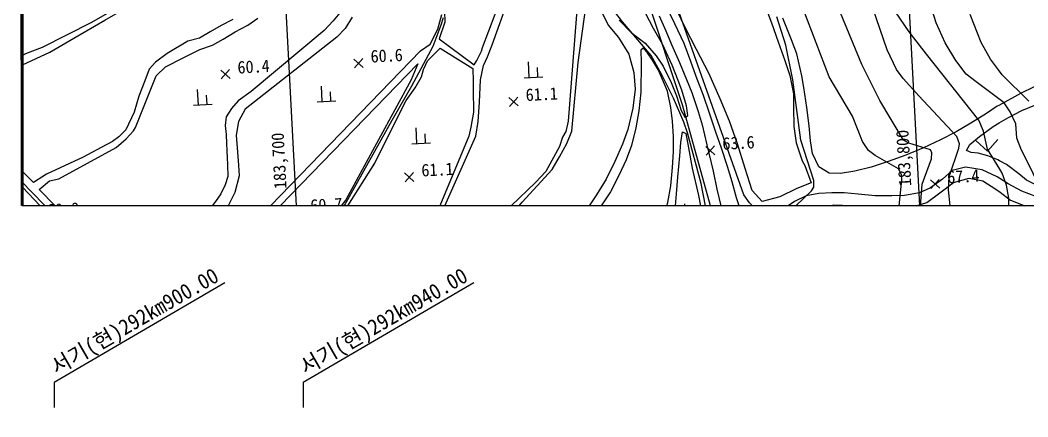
# Model space of a CAD drawing. Header units: millimetres. Extents: x 9574 to 10370, y 1103 to 1809.
# Drawn here: x 9658.2 to 9820.1, y 1363.4 to 1427 of the extents above; entities that cross this region are included whole.
import ezdxf
from ezdxf.enums import TextEntityAlignment as Align
from ezdxf.xclip import XClip

# ---------------------------------------------------------------- set-up
doc = ezdxf.new("R2010")
doc.units = ezdxf.units.MM
doc.header["$LTSCALE"] = 10
doc.header["$MEASUREMENT"] = 0
doc.header["$XCLIPFRAME"] = 2
doc.linetypes.add('A-CENTR01', pattern=[2, 1.25, -0.25, 0.25, -0.25])
for name, color, linetype in [('TN-MACL', 6, 'A-CENTR01'), ('TZ-BASE', 253, 'Continuous'), ('TZ-LEAL', 1, 'Continuous'), ('TZ-LEAT', 3, 'Continuous')]:
    doc.layers.add(name, color=color, linetype=linetype)
doc.layers.add('TX-PAPR', color=2, linetype='Continuous', plot=False)
doc.styles.add('HANA', font='GulimChe.ttf')
doc.styles.add('굴림체', font='GulimChe.ttf')

# ---------------------------------------------------------------- blocks, each defined once
blk = doc.blocks.new('JD-SDKSDK43SA')
at = {"layer": 'TZ-BASE'}
for p, q in [((152.83, -239.5), (125.38, 286.16)), ((52.97, -244.71), (25.52, 280.95)), ((129.71, -54.34, 66), (116.54, -20.07, 66)), ((134.92, -52.33, 67), (125.44, -29.2, 67)), ((116, -73.27, 64), (101.67, -32.97, 64)), ((106.14, -58.83, 63), (98.28, -35.12, 63)), ((146.9, -45.66, 70), (143.33, -34.63, 70)), ((13.32, -45.23, 60.17), (28.94, -36.18, 60.17)), ((89.6, -38.15, 61.05), (87.76, -61.44, 61.05)), ((89.39, -52.01, 61.27), (91.22, -38.59, 61.27)), ((139.03, -49.97, 68), (134.86, -37.89, 68)), ((20.46, -40.26, 60.01), (11.19, -45.6, 60.01)), ((75.56, -49.19, 61.05), (79.18, -39.09, 61.05)), ((73.98, -49.58, 60.97), (77.17, -41.19, 60.97)), ((119.02, -41.9, 64.9), (120.41, -45.66, 64.9)), ((51.37, -43.7, 60.29), (50.03, -45.32, 60.29)), ((92.87, -43.3, 61.27), (94.16, -46.02, 61.27)), ((101.47, -46.57, 62.53), (99.51, -42.76, 62.53)), ((104.92, -45.81, 63.04), (103.46, -42.79, 63.04)), ((106.57, -46.37, 64.9), (104.68, -42.48, 64.9)), ((8.33, -48.09, 60.17), (13.32, -45.23, 60.17)), ((33.89, -45.12, 60.17), (31.99, -46.07, 60.17)), ((36.28, -46.03, 60.29), (37.89, -44.91, 60.29)), ((50.03, -45.32, 60.29), (48.54, -46.9, 60.29)), ((53.06, -44.74, 60.7), (51.91, -46.55, 60.7)), ((66.82, -46.68, 60.7), (67.47, -44.29, 60.7)), ((67.38, -45.95, 61), (67.72, -44.78, 61)), ((67.9, -43.84, 60.97), (67.96, -45.55, 60.97)), ((96.47, -45.5, 62), (95.25, -43.88, 62)), ((95.96, -45.2, 62.53), (97.87, -47.22, 62.53)), ((102.37, -44.52, 63.78), (103.44, -46.95, 63.78)), ((122.72, -49.21, 65), (121.29, -44.66, 65)), ((123.66, -48.35, 71.17), (122.22, -44.91, 71.17)), ((142.55, -47.1, 69), (140.36, -43.86, 69)), ((154.12, -48.8, 71), (152.34, -44.3, 71)), ((11.19, -45.6, 60.01), (3.26, -49.59, 60.01)), ((31.99, -46.07, 60.17), (30.25, -47.11, 60.17)), ((34.27, -47.1, 60.29), (36.28, -46.03, 60.29)), ((48.54, -46.9, 60.29), (36.83, -56.68, 60.29)), ((51.91, -46.55, 60.7), (50.57, -47.93, 60.7)), ((65.61, -49.06, 60.7), (66.82, -46.68, 60.7)), ((66.08, -49.39, 61), (67.38, -45.95, 61)), ((67.96, -45.55, 60.97), (67.04, -48.19, 60.97)), ((94.16, -46.02, 61.27), (95.84, -48.01, 61.27)), ((101.07, -50.87, 62), (96.47, -45.5, 62)), ((102.91, -49.07, 62.53), (101.47, -46.57, 62.53)), ((106.39, -48.99, 63.04), (104.92, -45.81, 63.04)), ((108.36, -49.91, 64.9), (106.57, -46.37, 64.9)), ((120.41, -45.66, 64.9), (121.48, -48.67, 64.9)), ((148.3, -48.87, 70), (146.9, -45.66, 70)), ((4.47, -50.36, 60.17), (8.33, -48.09, 60.17)), ((28.52, -48.1, 60.17), (26.64, -48.6, 60.17)), ((30.25, -47.11, 60.17), (28.52, -48.1, 60.17)), ((30.64, -49.22, 60.29), (32.36, -48.26, 60.29)), ((32.36, -48.26, 60.29), (34.27, -47.1, 60.29)), ((50.57, -47.93, 60.7), (35.88, -59.51, 60.7)), ((67.04, -48.19, 60.97), (72.66, -52.38, 60.97)), ((95.84, -48.01, 61.27), (97.49, -50.7, 61.27)), ((97.87, -47.22, 62.53), (100.13, -48.93, 62.53)), ((103.44, -46.95, 63.78), (104.38, -49.15, 63.78)), ((124.49, -50.61, 71.17), (123.66, -48.35, 71.17)), ((145.32, -50.66, 69), (142.55, -47.1, 69)), ((3.26, -49.59, 60.01), (0.59, -50.61, 60.01)), ((26.64, -48.6, 60.17), (23.34, -50.58, 60.17)), ((25.89, -51.25, 60.29), (28.57, -49.95, 60.29)), ((28.57, -49.95, 60.29), (30.64, -49.22, 60.29)), ((35.92, -79.12, 60.7), (64.04, -50.14, 60.7)), ((62.64, -55.74, 61), (66.08, -49.39, 61)), ((64.04, -50.14, 60.7), (65.61, -49.06, 60.7)), ((65.18, -51.73, 60.86), (67.22, -49.72, 60.86)), ((67.22, -49.72, 60.86), (72.42, -53, 60.86)), ((73.54, -50.86, 60.97), (73.84, -50.18, 60.97)), ((73.84, -50.18, 60.97), (73.98, -49.58, 60.97)), ((74.79, -51.1, 61.05), (75.56, -49.19, 61.05)), ((99.8, -49.71, 61.43), (99.42, -50.06, 61.43)), ((99.42, -50.06, 61.43), (99.5, -52.05, 61.43)), ((100.48, -50.48, 61.43), (99.8, -49.71, 61.43)), ((100.13, -48.93, 62.53), (101.92, -50.92, 62.53)), ((104.44, -52.45, 62.53), (102.91, -49.07, 62.53)), ((104.38, -49.15, 63.78), (105.63, -52.02, 63.78)), ((107.48, -51.83, 63.04), (106.39, -48.99, 63.04)), ((110.35, -53.75, 64.9), (108.36, -49.91, 64.9)), ((121.48, -48.67, 64.9), (122.59, -51.67, 64.9)), ((123.84, -54.79, 65), (122.72, -49.21, 65)), ((140.51, -53.15, 68), (139.03, -49.97, 68)), ((150.02, -51.71, 70), (148.3, -48.87, 70)), ((155.61, -51.49, 71), (154.12, -48.8, 71)), ((0.59, -50.61, 60.01), (0.08, -50.89, 60.01)), ((0.09, -52.38, 60.17), (4.47, -50.36, 60.17)), ((23.34, -50.58, 60.17), (21.46, -51.95, 60.17)), ((23.05, -52.71, 60.29), (25.89, -51.25, 60.29)), ((53.33, -51.46, 60.56), (54.82, -52.8, 60.56)), ((53.41, -52.87, 60.56), (54.75, -51.39, 60.56)), ((64.5, -53.16, 60.86), (65.18, -51.73, 60.86)), ((72.66, -52.38, 60.97), (73.06, -51.69, 60.97)), ((73.06, -51.69, 60.97), (73.54, -50.86, 60.97)), ((74.15, -52.49, 61.05), (74.79, -51.1, 61.05)), ((97.49, -50.7, 61.27), (98.3, -53.62, 61.27)), ((101.32, -51.65, 61.43), (100.48, -50.48, 61.43)), ((102.77, -53.87, 62), (101.07, -50.87, 62)), ((102.25, -53.23, 61.43), (101.32, -51.65, 61.43)), ((101.92, -50.92, 62.53), (103, -52.61, 62.53)), ((122.59, -51.67, 64.9), (123.38, -54.1, 64.9)), ((125.32, -54.18, 71.17), (124.49, -50.61, 71.17)), ((153.72, -61.26, 69), (145.32, -50.66, 69)), ((151.71, -53.86, 70), (150.02, -51.71, 70)), ((156.9, -53.19, 71), (155.61, -51.49, 71)), ((20.46, -53.09, 60.17), (19.76, -54.97, 60.17)), ((21.46, -51.95, 60.17), (20.46, -53.09, 60.17)), ((21.58, -54.15, 60.29), (23.05, -52.71, 60.29)), ((31.95, -53.24, 60.42), (33.44, -54.57, 60.42)), ((32.02, -54.65, 60.42), (33.36, -53.16, 60.42)), ((36.35, -80.27, 60.66), (63.63, -52.22, 60.66)), ((63.63, -52.22, 60.66), (62.55, -54.82, 60.66)), ((64.2, -54.31, 60.86), (64.5, -53.16, 60.86)), ((72.42, -53, 60.86), (72.5, -55.03, 60.86)), ((73.69, -54.81, 61.05), (74.15, -52.49, 61.05)), ((81.51, -54.41, 60.52), (81.37, -51.91, 60.52)), ((82.9, -54.34, 60.52), (82.82, -52.84, 60.52)), ((88.37, -63.03, 61.27), (89.39, -52.01, 61.27)), ((99.5, -52.05, 61.43), (99.41, -56.76, 61.43)), ((103.69, -56.61, 61.43), (102.25, -53.23, 61.43)), ((103, -52.61, 62.53), (104.31, -55.25, 62.53)), ((105.45, -54.88, 62.53), (104.44, -52.45, 62.53)), ((105.63, -52.02, 63.78), (106.79, -54.74, 63.78)), ((108.34, -54.26, 63.04), (107.48, -51.83, 63.04)), ((137.85, -58.09, 67), (134.92, -52.33, 67)), ((141.6, -54.57, 68), (140.51, -53.15, 68)), ((157.5, -53.99, 71), (156.9, -53.19, 71)), ((18.23, -62.46, 60.29), (21.58, -54.15, 60.29)), ((19.76, -54.97, 60.17), (18.81, -57.43, 60.17)), ((62.55, -54.82, 60.66), (52.04, -74.07, 60.66)), ((63.17, -56.06, 60.86), (64.2, -54.31, 60.86)), ((72.5, -55.03, 60.86), (72.51, -56.36, 60.86)), ((73.54, -58.38, 61.05), (73.69, -54.81, 61.05)), ((80.71, -54.45, 60.52), (83.7, -54.3, 60.52)), ((98.3, -53.62, 61.27), (98.5, -56.32, 61.27)), ((104.68, -57.74, 62), (102.77, -53.87, 62)), ((106.02, -56.48, 62.53), (105.45, -54.88, 62.53)), ((106.79, -54.74, 63.78), (107.6, -56.83, 63.78)), ((109.52, -57.33, 63.04), (108.34, -54.26, 63.04)), ((112.19, -57.85, 64.9), (110.35, -53.75, 64.9)), ((123.38, -54.1, 64.9), (123.93, -57.07, 64.9)), ((125.13, -64.47, 65), (123.84, -54.79, 65)), ((125.62, -56.02, 71.17), (125.32, -54.18, 71.17)), ((133.43, -60.62, 66), (129.71, -54.34, 66)), ((144.08, -57.37, 68), (141.6, -54.57, 68)), ((153.28, -55.14, 70), (151.71, -53.86, 70)), ((161.74, -58.21, 71), (157.5, -53.99, 71)), ((28.35, -58.84, 60.29), (28.22, -56.34, 60.29)), ((48.25, -58.3, 60.29), (48.12, -55.81, 60.29)), ((59.5, -61.25, 61), (62.64, -55.74, 61)), ((61.72, -58.11, 60.86), (63.17, -56.06, 60.86)), ((72.51, -56.36, 60.86), (72.53, -60, 60.86)), ((98.5, -56.32, 61.27), (98.13, -59.33, 61.27)), ((104.27, -59.24, 61.43), (103.69, -56.61, 61.43)), ((104.31, -55.25, 62.53), (105.14, -57.39, 62.53)), ((106.79, -58.96, 62.53), (106.02, -56.48, 62.53)), ((126.09, -59.25, 71.17), (125.62, -56.02, 71.17)), ((156.95, -57.87, 70), (153.28, -55.14, 70)), ((162.63, -55.9, 71.17), (160.41, -56.99, 71.17)), ((18.81, -57.43, 60.17), (18.04, -60.01, 60.17)), ((29.75, -58.77, 60.29), (29.67, -57.27, 60.29)), ((34.73, -58.19, 60.29), (33.66, -59.39, 60.29)), ((36.83, -56.68, 60.29), (34.73, -58.19, 60.29)), ((47.45, -58.35, 60.29), (50.45, -58.19, 60.29)), ((49.65, -58.23, 60.29), (49.57, -56.73, 60.29)), ((57.48, -66.49, 60.86), (61.72, -58.11, 60.86)), ((78.24, -57.64, 61.07), (79.72, -58.98, 61.07)), ((78.31, -59.05, 61.07), (79.65, -57.57, 61.07)), ((99.41, -56.76, 61.43), (99.12, -59.78, 61.43)), ((106.34, -61.61, 62), (104.68, -57.74, 62)), ((105.14, -57.39, 62.53), (105.9, -59.71, 62.53)), ((107.6, -56.83, 63.78), (108.66, -59.87, 63.78)), ((110.48, -60.14, 63.04), (109.52, -57.33, 63.04)), ((113.66, -61.44, 64.9), (112.19, -57.85, 64.9)), ((123.93, -57.07, 64.9), (123.94, -59.16, 64.9)), ((141.63, -64.5, 67), (137.85, -58.09, 67)), ((150.18, -63.88, 68), (144.08, -57.37, 68)), ((157.8, -58.5, 70), (156.95, -57.87, 70)), ((160.41, -56.99, 71.17), (156.96, -58.89, 71.17)), ((27.55, -58.88, 60.29), (30.55, -58.72, 60.29)), ((33.66, -59.39, 60.29), (32.83, -60.75, 60.29)), ((35.88, -59.51, 60.7), (34.8, -61.48, 60.7)), ((73.32, -61.5, 61.05), (73.54, -58.38, 61.05)), ((98.13, -59.33, 61.27), (97.34, -62.76, 61.27)), ((99.12, -59.78, 61.43), (98.65, -62.49, 61.43)), ((104.54, -61.41, 61.43), (104.27, -59.24, 61.43)), ((105.9, -59.71, 62.53), (106.58, -60.82, 62.53)), ((111.92, -79.76, 63), (106.14, -58.83, 63)), ((106.97, -60.52, 62.53), (106.79, -58.96, 62.53)), ((108.66, -59.87, 63.78), (109.29, -62.04, 63.78)), ((123.94, -59.16, 64.9), (124, -62.27, 64.9)), ((126.45, -62.17, 71.17), (126.09, -59.25, 71.17)), ((156.7, -59.04, 71.17), (154.97, -60.2, 71.17)), ((156.96, -58.89, 71.17), (156.7, -59.04, 71.17)), ((158.76, -59.93, 70), (157.8, -58.5, 70)), ((158.49, -60.84, 72.48), (160.65, -59.71, 72.48)), ((160.65, -59.71, 72.48), (162.73, -58.84, 72.48)), ((18.04, -60.01, 60.17), (16.68, -62.81, 60.17)), ((32.83, -60.75, 60.29), (32.66, -62.1, 60.29)), ((34.8, -61.48, 60.7), (34.45, -63.68, 60.7)), ((51.86, -74.87, 61), (59.5, -61.25, 61)), ((72.53, -60, 60.86), (72.11, -62.42, 60.86)), ((72.94, -63.86, 61.05), (73.32, -61.5, 61.05)), ((87.76, -61.44, 61.05), (87.41, -63.08, 61.05)), ((104.68, -63.91, 61.43), (104.54, -61.41, 61.43)), ((106.58, -60.82, 62.53), (106.97, -60.52, 62.53)), ((111.48, -63.22, 63.04), (110.48, -60.14, 63.04)), ((114.98, -65.09, 64.9), (113.66, -61.44, 64.9)), ((135.02, -64.71, 66), (133.43, -60.62, 66)), ((154.97, -60.2, 71.17), (152.45, -61.75, 71.17)), ((154.5, -63.05, 69), (153.72, -61.26, 69)), ((157, -61.71, 72.48), (158.49, -60.84, 72.48)), ((159.65, -61.87, 70), (158.76, -59.93, 70)), ((16.68, -62.81, 60.17), (15.6, -63.97, 60.17)), ((16.75, -64.29, 60.29), (17.93, -62.98, 60.29)), ((17.93, -62.98, 60.29), (18.23, -62.46, 60.29)), ((32.66, -62.1, 60.29), (32.84, -63.58, 60.29)), ((63.47, -65.01, 60.21), (63.33, -62.52, 60.21)), ((72.11, -62.42, 60.86), (71.78, -63.84, 60.86)), ((87.41, -63.08, 61.05), (86.84, -64.02, 61.05)), ((87.55, -64.99, 61.27), (88.37, -63.03, 61.27)), ((97.34, -62.76, 61.27), (96.47, -65.12, 61.27)), ((98.65, -62.49, 61.43), (97.95, -65.31, 61.43)), ((106.94, -63.28, 62), (106.34, -61.61, 62)), ((109.29, -62.04, 63.78), (110.06, -65.21, 63.78)), ((124, -62.27, 64.9), (124.39, -64.93, 64.9)), ((126.69, -64.61, 71.17), (126.45, -62.17, 71.17)), ((152.45, -61.75, 71.17), (150.1, -63.14, 71.17)), ((153.84, -63.91, 72.48), (156.01, -62.28, 72.48)), ((155.12, -65.92, 69), (154.5, -63.05, 69)), ((156.01, -62.28, 72.48), (157, -61.71, 72.48)), ((159.84, -64.16, 70), (159.65, -61.87, 70)), ((14.57, -64.72, 60.17), (12.73, -65.65, 60.17)), ((15.6, -63.97, 60.17), (14.57, -64.72, 60.17)), ((15.16, -65.68, 60.29), (16.75, -64.29, 60.29)), ((32.84, -63.58, 60.29), (32.89, -65.02, 60.29)), ((34.45, -63.68, 60.7), (34.66, -66.38, 60.7)), ((61.57, -89.33, 61.05), (72.94, -63.86, 61.05)), ((64.86, -64.94, 60.21), (64.78, -63.44, 60.21)), ((71.78, -63.84, 60.86), (65.82, -78.1, 60.86)), ((86.84, -64.02, 61.05), (86.34, -65.51, 61.05)), ((104.67, -66.35, 61.43), (104.68, -63.91, 61.43)), ((105.87, -64.86, 61.64), (106.11, -63.14, 61.64)), ((106.11, -63.14, 61.64), (106.66, -63.43, 61.64)), ((106.66, -63.43, 61.64), (107.11, -65.71, 61.64)), ((109.1, -71.41, 62), (106.94, -63.28, 62)), ((112.41, -65.79, 63.04), (111.48, -63.22, 63.04)), ((127.24, -70.94, 65), (125.13, -64.47, 65)), ((127, -66.62, 71.17), (126.69, -64.61, 71.17)), ((135.98, -66.16, 66), (135.02, -64.71, 66)), ((142.51, -64.94, 67), (141.63, -64.5, 67)), ((147.57, -64.45, 71.17), (144.83, -65.69, 71.17)), ((150.1, -63.14, 71.17), (147.57, -64.45, 71.17)), ((150.65, -65.05, 68), (150.18, -63.88, 68)), ((152.28, -65.15, 72.48), (153.84, -63.91, 72.48)), ((155.11, -66.22, 71.34), (153.25, -64.54, 71.34)), ((155.11, -66.22, 71.34), (156.78, -64.36, 71.34)), ((160.46, -65.81, 70), (159.84, -64.16, 70)), ((5.92, -70.69, 60.29), (15.16, -65.68, 60.29)), ((12.73, -65.65, 60.17), (9.84, -67.2, 60.17)), ((32.89, -65.02, 60.29), (32.94, -66.18, 60.29)), ((32.94, -66.18, 60.29), (33, -67.3, 60.29)), ((62.67, -65.05, 60.21), (65.66, -64.9, 60.21)), ((86.34, -65.51, 61.05), (84.15, -69.52, 61.05)), ((86.35, -67.14, 61.27), (87.55, -64.99, 61.27)), ((96.47, -65.12, 61.27), (95.28, -67.89, 61.27)), ((97.95, -65.31, 61.43), (97.08, -67.66, 61.43)), ((104.52, -68.87, 61.43), (104.67, -66.35, 61.43)), ((105.71, -67.01, 61.64), (105.87, -64.86, 61.64)), ((107.11, -65.71, 61.64), (107.7, -68.97, 61.64)), ((109.85, -65.48, 63.61), (111.33, -66.82, 63.61)), ((109.92, -66.89, 63.61), (111.26, -65.41, 63.61)), ((110.06, -65.21, 63.78), (111.04, -69.47, 63.78)), ((113.34, -68.73, 63.04), (112.41, -65.79, 63.04)), ((116.18, -69.01, 64.9), (114.98, -65.09, 64.9)), ((124.39, -64.93, 64.9), (125.37, -67.78, 64.9)), ((137.09, -66.96, 66), (135.98, -66.16, 66)), ((144.83, -65.69, 71.17), (141.98, -66.9, 71.17)), ((145.96, -66.02, 67), (142.51, -64.94, 67)), ((146.16, -66.52, 67), (145.96, -66.02, 67)), ((148.98, -70.37, 68), (150.49, -65.79, 68)), ((150.49, -65.79, 68), (150.65, -65.05, 68)), ((151.75, -66.15, 72.48), (152.28, -65.15, 72.48)), ((152.48, -66.48, 72.48), (151.75, -66.15, 72.48)), ((157.08, -69.13, 69), (155.12, -65.92, 69)), ((164.46, -73.83, 70), (160.46, -65.81, 70)), ((9.84, -67.2, 60.17), (3.97, -69.95, 60.17)), ((33, -67.3, 60.29), (33.04, -68.38, 60.29)), ((34.66, -66.38, 60.7), (34.82, -68.47, 60.7)), ((56.7, -68.17, 60.86), (57.48, -66.49, 60.86)), ((85.18, -69.2, 61.27), (86.35, -67.14, 61.27)), ((95.28, -67.89, 61.27), (93.88, -70.72, 61.27)), ((97.08, -67.66, 61.43), (95.91, -70.17, 61.43)), ((105.37, -70.42, 61.64), (105.71, -67.01, 61.64)), ((125.37, -67.78, 64.9), (125.78, -68.55, 64.9)), ((128.02, -68.75, 71.17), (127, -66.62, 71.17)), ((139.17, -67.92, 71.17), (136.42, -68.79, 71.17)), ((140.82, -69.07, 66), (137.09, -66.96, 66)), ((141.98, -66.9, 71.17), (139.17, -67.92, 71.17)), ((144.62, -71.55, 67), (146.11, -67.47, 67)), ((146.11, -67.47, 67), (146.16, -66.52, 67)), ((153.63, -66.58, 72.48), (152.48, -66.48, 72.48)), ((155.18, -66.99, 72.48), (153.63, -66.58, 72.48)), ((156.79, -67.63, 72.48), (155.18, -66.99, 72.48)), ((157.07, -67.79, 72.48), (156.79, -67.63, 72.48)), ((158.17, -68.41, 72.48), (157.07, -67.79, 72.48)), ((1.86, -71.28, 60.17), (0.11, -69.5, 60.17)), ((33.04, -68.38, 60.29), (33.1, -70.29, 60.29)), ((34.82, -68.47, 60.7), (34.88, -70.18, 60.7)), ((48, -81.94, 60.86), (56.7, -68.17, 60.86)), ((80.37, -74.43, 61.27), (85.18, -69.2, 61.27)), ((84.15, -69.52, 61.05), (82.49, -71.27, 61.05)), ((104.23, -71.81, 61.43), (104.52, -68.87, 61.43)), ((107.7, -68.97, 61.64), (108.68, -73.37, 61.64)), ((111.04, -69.47, 63.78), (111.66, -72.36, 63.78)), ((114.08, -71.17, 63.04), (113.34, -68.73, 63.04)), ((117.31, -72.57, 64.9), (116.18, -69.01, 64.9)), ((125.78, -68.55, 64.9), (126.77, -71.34, 64.9)), ((129.7, -69.76, 71.17), (128.02, -68.75, 71.17)), ((133.8, -69.43, 71.17), (131.53, -69.81, 71.17)), ((136.42, -68.79, 71.17), (133.8, -69.43, 71.17)), ((141.32, -69.97, 66), (140.82, -69.07, 66)), ((149.44, -69.35, 63.78), (147.87, -70.75, 63.78)), ((151.58, -68.8, 63.78), (149.44, -69.35, 63.78)), ((154.28, -69.25, 63.78), (151.58, -68.8, 63.78)), ((156.67, -70.37, 63.78), (154.28, -69.25, 63.78)), ((157.48, -69.78, 69), (157.08, -69.13, 69)), ((160.18, -69.91, 72.48), (158.17, -68.41, 72.48)), ((3.97, -69.95, 60.17), (1.86, -71.28, 60.17)), ((2.8, -72.4, 60.29), (4.46, -71.01, 60.29)), ((4.46, -71.01, 60.29), (5.92, -70.69, 60.29)), ((33.1, -70.29, 60.29), (32.68, -71.67, 60.29)), ((34.88, -70.18, 60.7), (34.23, -72.87, 60.7)), ((61.49, -69.75, 61.07), (62.97, -71.09, 61.07)), ((61.56, -71.16, 61.07), (62.9, -69.68, 61.07)), ((93.88, -70.72, 61.27), (92.32, -73.28, 61.27)), ((95.91, -70.17, 61.43), (94.55, -72.77, 61.43)), ((105.15, -73.12, 61.64), (105.37, -70.42, 61.64)), ((114.79, -73.75, 63.04), (114.08, -71.17, 63.04)), ((127.21, -72.04, 65), (127.24, -70.94, 65)), ((131.53, -69.81, 71.17), (129.7, -69.76, 71.17)), ((140.39, -80.33, 66), (141.38, -70.87, 66)), ((141.38, -70.87, 66), (141.32, -69.97, 66)), ((147.87, -70.75, 63.78), (145.95, -72.11, 63.78)), ((145.96, -70.84, 67.44), (147.45, -72.18, 67.44)), ((146.04, -72.26, 67.44), (147.38, -70.77, 67.44)), ((148.88, -72.46, 68), (148.98, -70.37, 68)), ((149.64, -71.28, 67.39), (152.18, -70.59, 67.39)), ((152.18, -70.59, 67.39), (154.36, -71.01, 67.39)), ((154.36, -71.01, 67.39), (156.46, -72.35, 67.39)), ((157.1, -70.64, 63.78), (156.67, -70.37, 63.78)), ((158.46, -71.5, 63.78), (157.1, -70.64, 63.78)), ((158.18, -71.73, 69), (157.48, -69.78, 69)), ((161.41, -70.89, 72.48), (160.18, -69.91, 72.48)), ((163.92, -72.13, 72.48), (161.41, -70.89, 72.48)), ((0.12, -71.29, 60.74), (1.49, -72.7, 60.74)), ((16.87, -89.71, 58.79), (0.12, -72.04, 58.79)), ((1.49, -72.7, 60.74), (24.01, -95.94, 60.74)), ((16.16, -86.13, 60.29), (2.8, -72.4, 60.29)), ((32.68, -71.67, 60.29), (31.98, -73.08, 60.29)), ((82.49, -71.27, 61.05), (64.49, -88.58, 61.05)), ((94.55, -72.77, 61.43), (93.02, -75.09, 61.43)), ((103.76, -74.48, 61.43), (104.23, -71.81, 61.43)), ((110.32, -77.41, 62), (109.1, -71.41, 62)), ((111.66, -72.36, 63.78), (112.34, -75.29, 63.78)), ((118.9, -74.31, 64.9), (117.31, -72.57, 64.9)), ((124.48, -72.23, 64.9), (121.76, -73.59, 64.9)), ((123.98, -75.32, 65), (126.84, -72.59, 65)), ((126.77, -71.34, 64.9), (124.48, -72.23, 64.9)), ((126.84, -72.59, 65), (127.21, -72.04, 65)), ((145.95, -72.11, 63.78), (144.18, -72.93, 63.78)), ((144.27, -75.83, 67), (144.62, -71.55, 67)), ((147.45, -72.93, 67.39), (149.64, -71.28, 67.39)), ((149.17, -75.19, 68), (148.88, -72.46, 68)), ((156.46, -72.35, 67.39), (157.13, -72.84, 67.39)), ((157.13, -72.84, 67.39), (158.81, -74.09, 67.39)), ((158.56, -73.78, 69), (158.18, -71.73, 69)), ((160.64, -72.67, 63.78), (158.46, -71.5, 63.78)), ((162.9, -73.51, 63.78), (160.64, -72.67, 63.78)), ((31.11, -74.32, 60.29), (30.1, -75.62, 60.29)), ((31.98, -73.08, 60.29), (31.11, -74.32, 60.29)), ((34.23, -72.87, 60.7), (33.1, -75.12, 60.7)), ((52.04, -74.07, 60.66), (45.71, -82.23, 60.66)), ((71.1, -85.05, 61.27), (80.37, -74.43, 61.27)), ((92.32, -73.28, 61.27), (90.86, -75.42, 61.27)), ((104.89, -76.41, 61.64), (105.15, -73.12, 61.64)), ((108.68, -73.37, 61.64), (109.33, -76.52, 61.64)), ((115.5, -75.84, 63.04), (114.79, -73.75, 63.04)), ((116.88, -74.55, 64), (116, -73.27, 64)), ((121.76, -73.59, 64.9), (118.9, -74.31, 64.9)), ((124.1, -74.31, 63.78), (122.35, -75.51, 63.78)), ((125.99, -73.4, 63.78), (124.1, -74.31, 63.78)), ((128, -73.04, 63.78), (125.99, -73.4, 63.78)), ((130.13, -72.95, 63.78), (128, -73.04, 63.78)), ((132.12, -72.94, 63.78), (130.13, -72.95, 63.78)), ((134.32, -73.16, 63.78), (132.12, -72.94, 63.78)), ((137.1, -73.39, 63.78), (134.32, -73.16, 63.78)), ((139.77, -73.41, 63.78), (137.1, -73.39, 63.78)), ((141.79, -73.37, 63.78), (139.77, -73.41, 63.78)), ((144.18, -72.93, 63.78), (141.79, -73.37, 63.78)), ((145.36, -74.49, 67.39), (147.45, -72.93, 67.39)), ((158.5, -76, 69), (158.56, -73.78, 69)), ((158.81, -74.09, 67.39), (161.5, -75.14, 67.39)), ((49.89, -77.61, 61), (51.86, -74.87, 61)), ((103.02, -77.07, 61.43), (103.76, -74.48, 61.43)), ((106.61, -77.21, 61.74), (106.48, -74.72, 61.74)), ((117.96, -75.56, 64), (116.88, -74.55, 64)), ((130.71, -75.51, 67.39), (130.28, -74.86, 67.39)), ((130.28, -74.86, 67.39), (131.83, -74.94, 67.39)), ((131.83, -74.94, 67.39), (134.57, -75.3, 67.39)), ((142.78, -75.26, 67.39), (145.36, -74.49, 67.39))]:
    blk.add_line(p, q, dxfattribs=at)
at = {"layer": 'TZ-BASE', "style": 'HANA'}
for s, p in [('60.6', (56.07, -52.03, 60.56)), ('60.4', (34.69, -53.8, 60.42)), ('61.1', (80.98, -58.21, 61.07)), ('63.6', (112.59, -66.04, 63.61)), ('61.1', (64.23, -70.32, 61.07)), ('67.4', (148.7, -71.41, 67.44)), ('60.7', (46.39, -75.97, 60.7)), ('60.8', (4.09, -76.72, 60.78))]:
    blk.add_text(s, height=2, rotation=2.9893, dxfattribs=at).set_placement(p)
for s, p in [('183,800', (142.41, -62.78)), ('183,700', (42.05, -63.23))]:
    blk.add_text(s, height=2, rotation=92.9893, dxfattribs=at).set_placement(p, align=Align.RIGHT)

msp = doc.modelspace()

# ---------------------------------------------------------------- linework, layer by layer
at = {"layer": 'TN-MACL', "const_width": 0.5, "elevation": -59.38}
msp.add_lwpolyline([(9658.44, 1547.26), (9658.51, 1397.26)], dxfattribs=at)
at = {"layer": 'TX-PAPR', "elevation": -59.38, "flags": 128}
msp.add_lwpolyline([(9658.44, 1547.26), (10358.47, 1547.26), (10358.47, 1397.26), (9658.51, 1397.26), (9658.44, 1547.26)], dxfattribs=at)
at = {"layer": 'TZ-LEAL'}
for points in [[(9691.07, 1384.9), (9663.68, 1368.87), (9663.68, 1364.87)], [(9731.07, 1384.9), (9703.68, 1368.87), (9703.68, 1364.87)]]:
    msp.add_lwpolyline(points, dxfattribs=at)

# ---------------------------------------------------------------- block references
at = {"layer": 'TZ-BASE'}
ref = msp.add_blockref('JD-SDKSDK43SA', (9658.47, 1472.26, -59.38), dxfattribs=at)
XClip(ref).set_block_clipping_path([(-0.0310036678, 75), (699.9999999929, 75.0000000632), (699.9999999987, -74.9999999368), (0.0310036678, -75)])

# ---------------------------------------------------------------- texts
at = {"layer": 'TZ-LEAT', "style": '굴림체'}
for s, p in [('서기(현)292km900.00', (9677.18, 1377.66)), ('서기(현)292km940.00', (9717.18, 1377.66))]:
    msp.add_text(s, height=2.5, rotation=30, dxfattribs=at).set_placement(p, align=Align.CENTER)

doc.saveas('drawing.dxf')
